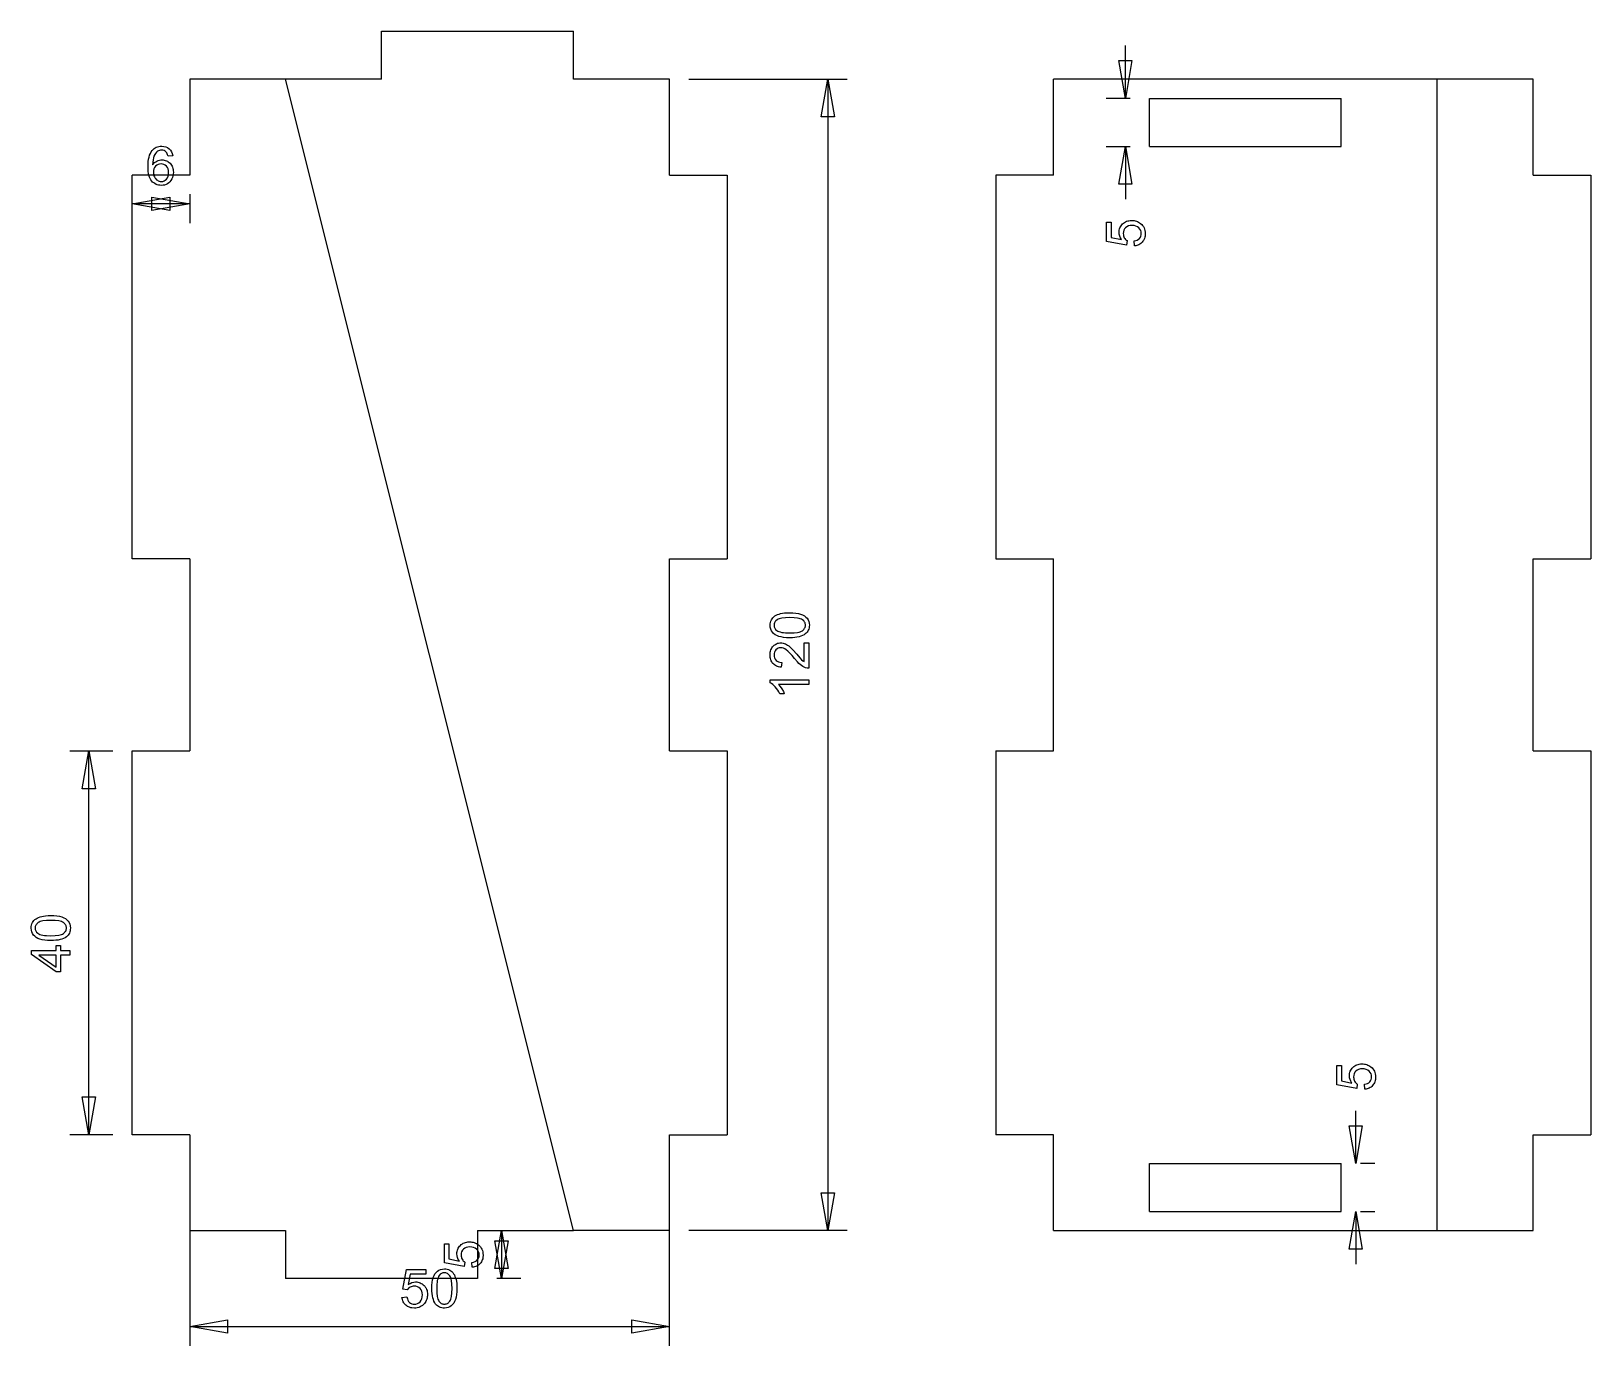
# Model space of a CAD drawing. Extents: x 3 to 166, y 8 to 145.
import ezdxf

# ---------------------------------------------------------------- set-up
doc = ezdxf.new("R2010")
doc.units = 0
doc.header["$LTSCALE"] = 10
doc.layers.add('Layer_1', color=7, linetype='CONTINUOUS')

msp = doc.modelspace()

# ---------------------------------------------------------------- linework, layer by layer
at = {"layer": 'Layer_1', "color": 7, "linetype": 'CONTINUOUS'}
for p, q in [((40, 140), (40, 145)), ((40, 145), (60, 145)), ((60, 140), (60, 145)), ((117.5, 138), (117.5, 143.5)), ((30, 140), (20, 140)), ((20, 140), (20, 130)), ((60, 20), (30, 140)), ((40, 140), (30, 140)), ((70, 140), (60, 140)), ((70, 130), (70, 140)), ((72, 140), (88.5, 140)), ((86.5, 140), (86.5, 20)), ((150, 140), (110, 140)), ((110, 130), (110, 140)), ((150, 20), (150, 140)), ((160, 140), (150, 140)), ((160, 130), (160, 140)), ((118, 138), (115.5, 138)), ((120, 133), (120, 138)), ((120, 138), (140, 138)), ((140, 133), (140, 138)), ((115.5, 133), (118, 133)), ((117.5, 133), (117.5, 127.5)), ((120, 133), (140, 133)), ((20, 130), (14, 130)), ((14, 90), (14, 130)), ((70, 130), (76, 130)), ((76, 130), (76, 90)), ((110, 130), (104, 130)), ((104, 130), (104, 90)), ((160, 130), (166, 130)), ((166, 130), (166, 90)), ((14, 125), (14, 128)), ((20, 127), (14, 127)), ((20, 128), (20, 125)), ((20, 90), (14, 90)), ((20, 90), (20, 70)), ((70, 70), (70, 90)), ((70, 90), (76, 90)), ((104, 90), (110, 90)), ((110, 70), (110, 90)), ((160, 70), (160, 90)), ((160, 90), (166, 90)), ((7.5, 70), (12, 70)), ((9.5, 30), (9.5, 70)), ((14, 70), (20, 70)), ((14, 30), (14, 70)), ((70, 70), (76, 70)), ((76, 70), (76, 30)), ((104, 70), (110, 70)), ((104, 70), (104, 30)), ((160, 70), (166, 70)), ((166, 70), (166, 30)), ((141.5, 27), (141.5, 32.5)), ((12, 30), (7.5, 30)), ((20, 30), (14, 30)), ((20, 30), (20, 20)), ((70, 20), (70, 30)), ((70, 30), (76, 30)), ((110, 30), (104, 30)), ((110, 20), (110, 30)), ((160, 20), (160, 30)), ((160, 30), (166, 30)), ((20, 28), (20, 8)), ((70, 8), (70, 28)), ((120, 22), (120, 27)), ((120, 27), (140, 27)), ((140, 22), (140, 27)), ((143.5, 27), (142, 27)), ((120, 22), (140, 22)), ((141.5, 22), (141.5, 16.5)), ((142, 22), (143.5, 22)), ((20, 20), (30, 20)), ((30, 20), (30, 16)), ((50, 20), (50, 16)), ((50, 20), (60, 20)), ((50, 20), (50, 15)), ((52, 20), (54.5, 20)), ((52.5, 20), (52.5, 15)), ((70, 20), (60, 20)), ((88.5, 20), (72, 20)), ((110, 20), (140, 20)), ((140, 20), (150, 20)), ((150, 20), (160, 20)), ((30, 16), (30, 15)), ((50, 15), (30, 15)), ((54.5, 15), (52, 15)), ((20, 10), (70, 10))]:
    msp.add_line(p, q, dxfattribs=at)
at = {"layer": 'Layer_1', "color": 7, "linetype": 'CONTINUOUS', "flags": 128}
for points in [[(117.5, 138), (116.81, 141.94), (118.19, 141.94), (117.5, 138)], [(86.5, 140), (87.19, 136.06), (85.81, 136.06), (86.5, 140)], [(18.23, 132.02), (17.74, 131.98), (17.7, 132.12), (17.66, 132.23), (17.61, 132.33), (17.55, 132.4), (17.45, 132.49), (17.33, 132.56), (17.2, 132.6), (17.06, 132.61), (16.95, 132.6), (16.84, 132.58), (16.74, 132.54), (16.65, 132.48), (16.54, 132.39), (16.44, 132.27), (16.36, 132.14), (16.28, 131.99), (16.22, 131.81), (16.18, 131.59), (16.16, 131.35), (16.14, 131.06), (16.24, 131.19), (16.34, 131.3), (16.46, 131.39), (16.58, 131.46), (16.71, 131.52), (16.84, 131.56), (16.98, 131.59), (17.12, 131.59), (17.24, 131.59), (17.35, 131.57), (17.46, 131.54), (17.57, 131.5), (17.67, 131.45), (17.77, 131.39), (17.86, 131.32), (17.95, 131.23), (18.03, 131.14), (18.1, 131.04), (18.16, 130.93), (18.21, 130.82), (18.25, 130.7), (18.28, 130.57), (18.29, 130.44), (18.3, 130.3), (18.29, 130.11), (18.26, 129.94), (18.21, 129.76), (18.14, 129.6), (18.05, 129.45), (17.94, 129.31), (17.82, 129.2), (17.69, 129.1), (17.54, 129.03), (17.39, 128.97), (17.22, 128.94), (17.05, 128.93), (16.9, 128.94), (16.75, 128.96), (16.62, 129), (16.49, 129.04), (16.37, 129.11), (16.25, 129.19), (16.14, 129.28), (16.04, 129.38), (15.95, 129.51), (15.87, 129.65), (15.81, 129.8), (15.75, 129.98), (15.71, 130.18), (15.68, 130.39), (15.66, 130.62), (15.66, 130.87), (15.66, 131.15), (15.68, 131.41), (15.72, 131.65), (15.76, 131.87), (15.82, 132.07), (15.9, 132.26), (15.98, 132.42), (16.08, 132.56), (16.18, 132.67), (16.29, 132.76), (16.4, 132.84), (16.52, 132.9), (16.65, 132.95), (16.79, 132.99), (16.94, 133.01), (17.09, 133.02), (17.32, 133), (17.52, 132.95), (17.7, 132.87), (17.86, 132.75), (18, 132.61), (18.11, 132.44), (18.18, 132.24), (18.23, 132.02)], [(117.5, 133), (118.19, 129.06), (116.81, 129.06), (117.5, 133)], [(16.22, 130.3), (16.23, 130.17), (16.25, 130.05), (16.28, 129.93), (16.33, 129.81), (16.39, 129.7), (16.46, 129.61), (16.54, 129.52), (16.63, 129.46), (16.73, 129.4), (16.83, 129.37), (16.93, 129.34), (17.04, 129.34), (17.19, 129.35), (17.33, 129.4), (17.45, 129.48), (17.57, 129.59), (17.67, 129.72), (17.74, 129.88), (17.78, 130.06), (17.8, 130.27), (17.78, 130.47), (17.74, 130.64), (17.67, 130.79), (17.57, 130.92), (17.46, 131.03), (17.32, 131.1), (17.18, 131.15), (17.02, 131.16), (16.86, 131.15), (16.71, 131.1), (16.58, 131.03), (16.45, 130.92), (16.35, 130.79), (16.28, 130.65), (16.24, 130.48), (16.22, 130.3)], [(14, 127), (17.94, 127.69), (17.94, 126.31), (14, 127)], [(20, 127), (16.06, 126.31), (16.06, 127.69), (20, 127)], [(118.45, 122.62), (118.41, 123.14), (118.59, 123.18), (118.74, 123.23), (118.87, 123.31), (118.97, 123.41), (119.06, 123.52), (119.12, 123.64), (119.15, 123.77), (119.16, 123.91), (119.15, 124.08), (119.1, 124.24), (119.01, 124.38), (118.9, 124.51), (118.75, 124.62), (118.59, 124.69), (118.4, 124.74), (118.19, 124.76), (117.99, 124.74), (117.81, 124.7), (117.66, 124.62), (117.52, 124.52), (117.42, 124.39), (117.34, 124.25), (117.3, 124.08), (117.28, 123.9), (117.29, 123.79), (117.31, 123.68), (117.34, 123.57), (117.39, 123.47), (117.45, 123.38), (117.51, 123.3), (117.59, 123.23), (117.67, 123.17), (117.61, 122.71), (115.55, 123.1), (115.55, 125.09), (116.02, 125.09), (116.02, 123.49), (117.1, 123.28), (116.99, 123.46), (116.91, 123.65), (116.86, 123.84), (116.85, 124.03), (116.85, 124.16), (116.87, 124.28), (116.9, 124.4), (116.94, 124.52), (116.99, 124.62), (117.05, 124.73), (117.13, 124.82), (117.21, 124.92), (117.3, 125), (117.41, 125.07), (117.51, 125.14), (117.63, 125.19), (117.75, 125.23), (117.87, 125.25), (118, 125.27), (118.14, 125.28), (118.28, 125.27), (118.41, 125.26), (118.53, 125.23), (118.65, 125.2), (118.77, 125.15), (118.88, 125.1), (118.98, 125.03), (119.08, 124.96), (119.2, 124.86), (119.3, 124.75), (119.38, 124.63), (119.45, 124.5), (119.5, 124.37), (119.54, 124.22), (119.56, 124.07), (119.57, 123.91), (119.55, 123.65), (119.53, 123.53), (119.49, 123.41), (119.45, 123.31), (119.4, 123.2), (119.33, 123.11), (119.26, 123.02), (119.18, 122.94), (119.1, 122.86), (119.01, 122.8), (118.91, 122.75), (118.8, 122.7), (118.69, 122.67), (118.58, 122.64), (118.45, 122.62)], [(82.53, 81.79), (82.19, 81.79), (81.89, 81.82), (81.62, 81.87), (81.39, 81.93), (81.18, 82.01), (81, 82.11), (80.85, 82.23), (80.72, 82.37), (80.62, 82.52), (80.54, 82.69), (80.5, 82.88), (80.48, 83.09), (80.49, 83.25), (80.52, 83.39), (80.56, 83.53), (80.61, 83.65), (80.69, 83.77), (80.77, 83.88), (80.87, 83.97), (80.99, 84.06), (81.12, 84.13), (81.26, 84.2), (81.41, 84.25), (81.58, 84.3), (81.77, 84.34), (81.99, 84.37), (82.25, 84.39), (82.53, 84.39), (82.86, 84.39), (83.16, 84.36), (83.43, 84.31), (83.66, 84.25), (83.87, 84.17), (84.05, 84.07), (84.2, 83.95), (84.33, 83.82), (84.44, 83.66), (84.51, 83.49), (84.55, 83.3), (84.57, 83.09), (84.56, 82.95), (84.54, 82.82), (84.51, 82.69), (84.46, 82.57), (84.41, 82.46), (84.33, 82.36), (84.25, 82.27), (84.15, 82.18), (84.02, 82.09), (83.86, 82.01), (83.69, 81.94), (83.5, 81.88), (83.28, 81.84), (83.05, 81.81), (82.8, 81.79), (82.53, 81.79)], [(82.53, 82.29), (82.98, 82.3), (83.35, 82.35), (83.5, 82.38), (83.63, 82.42), (83.75, 82.47), (83.84, 82.52), (83.98, 82.64), (84.04, 82.71), (84.08, 82.78), (84.12, 82.85), (84.14, 82.93), (84.16, 83.01), (84.16, 83.09), (84.16, 83.17), (84.14, 83.25), (84.12, 83.33), (84.08, 83.4), (84.04, 83.47), (83.98, 83.54), (83.84, 83.66), (83.74, 83.71), (83.63, 83.76), (83.5, 83.8), (83.35, 83.83), (82.98, 83.88), (82.53, 83.89), (82.07, 83.88), (81.71, 83.83), (81.55, 83.8), (81.42, 83.76), (81.31, 83.71), (81.21, 83.66), (81.07, 83.54), (81.02, 83.47), (80.97, 83.4), (80.94, 83.33), (80.91, 83.25), (80.9, 83.17), (80.89, 83.08), (80.91, 82.92), (80.96, 82.78), (81.05, 82.65), (81.18, 82.54), (81.28, 82.48), (81.4, 82.43), (81.54, 82.39), (81.7, 82.35), (81.88, 82.33), (82.07, 82.31), (82.53, 82.29)], [(84.03, 81.26), (84.5, 81.26), (84.5, 78.62), (84.33, 78.63), (84.16, 78.67), (84.02, 78.73), (83.89, 78.8), (83.76, 78.89), (83.63, 79), (83.49, 79.12), (83.34, 79.27), (83.02, 79.64), (82.77, 79.94), (82.54, 80.18), (82.34, 80.38), (82.17, 80.52), (82.02, 80.62), (81.87, 80.69), (81.72, 80.73), (81.58, 80.75), (81.44, 80.74), (81.31, 80.7), (81.2, 80.63), (81.09, 80.54), (81, 80.43), (80.94, 80.3), (80.9, 80.16), (80.89, 80), (80.9, 79.83), (80.94, 79.68), (81.01, 79.54), (81.1, 79.43), (81.22, 79.34), (81.36, 79.27), (81.51, 79.23), (81.69, 79.21), (81.64, 78.71), (81.5, 78.73), (81.37, 78.75), (81.25, 78.79), (81.14, 78.83), (81.04, 78.88), (80.94, 78.95), (80.86, 79.02), (80.78, 79.1), (80.71, 79.19), (80.65, 79.28), (80.6, 79.38), (80.56, 79.49), (80.53, 79.61), (80.5, 79.74), (80.48, 80.01), (80.49, 80.15), (80.5, 80.28), (80.53, 80.4), (80.56, 80.52), (80.61, 80.63), (80.66, 80.74), (80.73, 80.83), (80.8, 80.92), (80.89, 81), (80.97, 81.06), (81.06, 81.12), (81.16, 81.17), (81.26, 81.21), (81.37, 81.23), (81.48, 81.25), (81.59, 81.25), (81.71, 81.25), (81.83, 81.23), (81.95, 81.2), (82.07, 81.16), (82.18, 81.1), (82.3, 81.02), (82.43, 80.94), (82.55, 80.83), (82.86, 80.53), (83.26, 80.07), (83.57, 79.71), (83.76, 79.5), (83.89, 79.39), (84.03, 79.3), (84.03, 81.26)], [(84.5, 77.42), (84.5, 76.93), (81.37, 76.93), (81.54, 76.72), (81.71, 76.46), (81.86, 76.19), (81.96, 75.95), (81.49, 75.95), (81.39, 76.15), (81.27, 76.33), (81.15, 76.51), (81.02, 76.67), (80.88, 76.81), (80.75, 76.93), (80.61, 77.03), (80.48, 77.1), (80.48, 77.42), (84.5, 77.42)], [(9.5, 70), (10.19, 66.06), (8.81, 66.06), (9.5, 70)], [(5.53, 50.23), (5.19, 50.24), (4.89, 50.27), (4.62, 50.31), (4.39, 50.38), (4.18, 50.46), (4, 50.56), (3.85, 50.68), (3.72, 50.81), (3.62, 50.96), (3.54, 51.14), (3.5, 51.33), (3.48, 51.54), (3.49, 51.69), (3.52, 51.84), (3.56, 51.97), (3.61, 52.1), (3.69, 52.22), (3.77, 52.32), (3.87, 52.42), (3.99, 52.5), (4.12, 52.58), (4.26, 52.64), (4.41, 52.7), (4.58, 52.75), (4.77, 52.79), (4.99, 52.82), (5.25, 52.83), (5.53, 52.84), (5.86, 52.83), (6.16, 52.8), (6.43, 52.76), (6.66, 52.7), (6.87, 52.61), (7.05, 52.52), (7.2, 52.4), (7.33, 52.26), (7.44, 52.11), (7.51, 51.94), (7.55, 51.75), (7.57, 51.54), (7.56, 51.4), (7.54, 51.26), (7.51, 51.14), (7.46, 51.02), (7.41, 50.91), (7.33, 50.81), (7.25, 50.71), (7.15, 50.63), (7.02, 50.53), (6.86, 50.45), (6.69, 50.39), (6.5, 50.33), (6.28, 50.29), (6.05, 50.26), (5.8, 50.24), (5.53, 50.23)], [(5.53, 50.74), (5.98, 50.75), (6.35, 50.79), (6.5, 50.83), (6.63, 50.87), (6.75, 50.91), (6.84, 50.97), (6.98, 51.09), (7.04, 51.16), (7.08, 51.22), (7.12, 51.3), (7.14, 51.37), (7.16, 51.45), (7.16, 51.54), (7.16, 51.62), (7.14, 51.7), (7.12, 51.77), (7.08, 51.85), (7.04, 51.92), (6.98, 51.98), (6.84, 52.11), (6.74, 52.16), (6.63, 52.21), (6.5, 52.25), (6.35, 52.28), (5.98, 52.32), (5.53, 52.34), (5.07, 52.32), (4.71, 52.28), (4.55, 52.25), (4.42, 52.21), (4.31, 52.16), (4.21, 52.11), (4.07, 51.98), (4.02, 51.92), (3.97, 51.85), (3.94, 51.77), (3.91, 51.7), (3.9, 51.61), (3.89, 51.53), (3.91, 51.37), (3.96, 51.23), (4.05, 51.1), (4.18, 50.99), (4.28, 50.93), (4.4, 50.88), (4.54, 50.84), (4.7, 50.8), (4.88, 50.77), (5.07, 50.75), (5.53, 50.74)], [(7.5, 48.7), (6.54, 48.7), (6.54, 46.96), (6.09, 46.96), (3.5, 48.79), (3.5, 49.19), (6.09, 49.19), (6.09, 49.73), (6.54, 49.73), (6.54, 49.19), (7.5, 49.19), (7.5, 48.7)], [(6.09, 48.7), (4.29, 48.7), (6.09, 47.45), (6.09, 48.7)], [(142.45, 34.73), (142.41, 35.25), (142.59, 35.29), (142.74, 35.34), (142.87, 35.42), (142.97, 35.51), (143.06, 35.62), (143.12, 35.74), (143.15, 35.88), (143.16, 36.02), (143.15, 36.19), (143.1, 36.34), (143.01, 36.49), (142.9, 36.62), (142.75, 36.72), (142.59, 36.8), (142.4, 36.85), (142.19, 36.86), (141.99, 36.85), (141.81, 36.8), (141.66, 36.73), (141.52, 36.63), (141.42, 36.5), (141.34, 36.35), (141.3, 36.19), (141.28, 36.01), (141.29, 35.89), (141.31, 35.78), (141.34, 35.68), (141.39, 35.58), (141.45, 35.49), (141.51, 35.41), (141.59, 35.34), (141.67, 35.28), (141.61, 34.82), (139.55, 35.21), (139.55, 37.2), (140.02, 37.2), (140.02, 35.6), (141.1, 35.38), (140.99, 35.57), (140.91, 35.75), (140.86, 35.94), (140.85, 36.14), (140.85, 36.27), (140.87, 36.39), (140.9, 36.51), (140.94, 36.62), (140.99, 36.73), (141.05, 36.83), (141.13, 36.93), (141.21, 37.02), (141.3, 37.11), (141.41, 37.18), (141.51, 37.24), (141.63, 37.29), (141.75, 37.33), (141.87, 37.36), (142, 37.38), (142.14, 37.38), (142.28, 37.38), (142.41, 37.36), (142.53, 37.34), (142.65, 37.3), (142.77, 37.26), (142.88, 37.21), (142.98, 37.14), (143.08, 37.07), (143.2, 36.97), (143.3, 36.86), (143.38, 36.74), (143.45, 36.61), (143.5, 36.48), (143.54, 36.33), (143.56, 36.18), (143.57, 36.02), (143.55, 35.76), (143.53, 35.64), (143.49, 35.52), (143.45, 35.41), (143.4, 35.31), (143.33, 35.22), (143.26, 35.13), (143.18, 35.04), (143.1, 34.97), (143.01, 34.91), (142.91, 34.86), (142.8, 34.81), (142.69, 34.77), (142.58, 34.75), (142.45, 34.73)], [(9.5, 30), (8.81, 33.94), (10.19, 33.94), (9.5, 30)], [(141.5, 27), (140.81, 30.94), (142.19, 30.94), (141.5, 27)], [(86.5, 20), (85.81, 23.94), (87.19, 23.94), (86.5, 20)], [(141.5, 22), (142.19, 18.06), (140.81, 18.06), (141.5, 22)], [(52.5, 20), (53.19, 16.06), (51.81, 16.06), (52.5, 20)], [(49.45, 16.18), (49.41, 16.69), (49.59, 16.73), (49.74, 16.79), (49.87, 16.86), (49.97, 16.96), (50.06, 17.07), (50.12, 17.19), (50.15, 17.32), (50.16, 17.46), (50.15, 17.63), (50.1, 17.79), (50.01, 17.93), (49.9, 18.06), (49.75, 18.17), (49.59, 18.25), (49.4, 18.29), (49.19, 18.31), (48.99, 18.29), (48.81, 18.25), (48.66, 18.18), (48.52, 18.07), (48.42, 17.95), (48.34, 17.8), (48.3, 17.64), (48.28, 17.45), (48.29, 17.34), (48.31, 17.23), (48.34, 17.13), (48.39, 17.03), (48.45, 16.94), (48.51, 16.86), (48.59, 16.79), (48.67, 16.73), (48.61, 16.27), (46.55, 16.65), (46.55, 18.64), (47.02, 18.64), (47.02, 17.05), (48.1, 16.83), (47.99, 17.01), (47.91, 17.2), (47.86, 17.39), (47.85, 17.59), (47.85, 17.71), (47.87, 17.84), (47.9, 17.96), (47.94, 18.07), (47.99, 18.18), (48.05, 18.28), (48.13, 18.38), (48.21, 18.47), (48.3, 18.55), (48.41, 18.63), (48.51, 18.69), (48.63, 18.74), (48.75, 18.78), (48.87, 18.81), (49, 18.82), (49.14, 18.83), (49.28, 18.83), (49.41, 18.81), (49.53, 18.79), (49.65, 18.75), (49.77, 18.71), (49.88, 18.65), (49.98, 18.59), (50.08, 18.51), (50.2, 18.41), (50.3, 18.3), (50.38, 18.19), (50.45, 18.06), (50.5, 17.92), (50.54, 17.78), (50.56, 17.63), (50.57, 17.46), (50.55, 17.2), (50.53, 17.08), (50.49, 16.97), (50.45, 16.86), (50.4, 16.76), (50.33, 16.66), (50.26, 16.57), (50.18, 16.49), (50.1, 16.42), (50.01, 16.36), (49.91, 16.3), (49.8, 16.26), (49.69, 16.22), (49.58, 16.19), (49.45, 16.18)], [(52.5, 15), (51.81, 18.94), (53.19, 18.94), (52.5, 15)], [(42.12, 13.05), (42.64, 13.09), (42.68, 12.91), (42.73, 12.76), (42.81, 12.63), (42.91, 12.53), (43.02, 12.44), (43.14, 12.38), (43.27, 12.35), (43.41, 12.34), (43.58, 12.35), (43.74, 12.4), (43.88, 12.49), (44.01, 12.6), (44.12, 12.75), (44.19, 12.91), (44.24, 13.1), (44.26, 13.31), (44.24, 13.51), (44.2, 13.69), (44.12, 13.84), (44.02, 13.98), (43.89, 14.08), (43.75, 14.16), (43.58, 14.2), (43.4, 14.22), (43.29, 14.21), (43.18, 14.19), (43.07, 14.16), (42.97, 14.11), (42.88, 14.05), (42.8, 13.99), (42.73, 13.91), (42.67, 13.83), (42.21, 13.89), (42.6, 15.95), (44.59, 15.95), (44.59, 15.48), (42.99, 15.48), (42.78, 14.4), (42.96, 14.51), (43.15, 14.59), (43.34, 14.64), (43.53, 14.65), (43.66, 14.65), (43.78, 14.63), (43.9, 14.6), (44.02, 14.56), (44.12, 14.51), (44.23, 14.45), (44.32, 14.37), (44.42, 14.29), (44.5, 14.2), (44.57, 14.09), (44.64, 13.99), (44.69, 13.87), (44.73, 13.75), (44.75, 13.63), (44.77, 13.5), (44.78, 13.36), (44.77, 13.22), (44.76, 13.09), (44.73, 12.97), (44.7, 12.85), (44.65, 12.73), (44.6, 12.62), (44.53, 12.52), (44.46, 12.42), (44.36, 12.3), (44.25, 12.2), (44.13, 12.12), (44, 12.05), (43.87, 12), (43.72, 11.96), (43.57, 11.94), (43.41, 11.93), (43.15, 11.95), (43.03, 11.97), (42.91, 12.01), (42.81, 12.05), (42.7, 12.1), (42.61, 12.17), (42.52, 12.24), (42.44, 12.32), (42.36, 12.4), (42.3, 12.49), (42.25, 12.59), (42.2, 12.7), (42.17, 12.81), (42.14, 12.92), (42.12, 13.05)], [(45.23, 13.97), (45.24, 14.31), (45.27, 14.61), (45.31, 14.88), (45.38, 15.11), (45.46, 15.32), (45.56, 15.5), (45.68, 15.65), (45.81, 15.78), (45.96, 15.88), (46.14, 15.96), (46.33, 16), (46.54, 16.02), (46.69, 16.01), (46.84, 15.98), (46.97, 15.94), (47.1, 15.89), (47.22, 15.81), (47.32, 15.73), (47.42, 15.63), (47.5, 15.51), (47.58, 15.38), (47.64, 15.24), (47.7, 15.09), (47.75, 14.92), (47.79, 14.73), (47.82, 14.51), (47.83, 14.25), (47.84, 13.97), (47.83, 13.64), (47.8, 13.34), (47.76, 13.07), (47.7, 12.84), (47.61, 12.63), (47.52, 12.45), (47.4, 12.3), (47.26, 12.17), (47.11, 12.06), (46.94, 11.99), (46.75, 11.95), (46.54, 11.93), (46.4, 11.94), (46.26, 11.96), (46.14, 11.99), (46.02, 12.04), (45.91, 12.09), (45.81, 12.17), (45.71, 12.25), (45.63, 12.35), (45.53, 12.48), (45.45, 12.64), (45.39, 12.81), (45.33, 13), (45.29, 13.22), (45.26, 13.45), (45.24, 13.7), (45.23, 13.97)], [(45.74, 13.97), (45.75, 13.52), (45.79, 13.15), (45.83, 13), (45.87, 12.87), (45.91, 12.75), (45.97, 12.66), (46.09, 12.52), (46.16, 12.46), (46.22, 12.42), (46.3, 12.38), (46.37, 12.36), (46.45, 12.34), (46.54, 12.34), (46.62, 12.34), (46.7, 12.36), (46.77, 12.38), (46.85, 12.42), (46.92, 12.46), (46.98, 12.52), (47.11, 12.66), (47.16, 12.76), (47.21, 12.87), (47.25, 13), (47.28, 13.15), (47.32, 13.52), (47.34, 13.97), (47.32, 14.43), (47.28, 14.79), (47.25, 14.95), (47.21, 15.08), (47.16, 15.19), (47.11, 15.29), (46.98, 15.43), (46.92, 15.48), (46.85, 15.53), (46.77, 15.56), (46.7, 15.59), (46.61, 15.6), (46.53, 15.61), (46.37, 15.59), (46.23, 15.54), (46.1, 15.45), (45.99, 15.32), (45.93, 15.22), (45.88, 15.1), (45.84, 14.96), (45.8, 14.8), (45.77, 14.62), (45.75, 14.43), (45.74, 13.97)], [(20, 10), (23.94, 10.69), (23.94, 9.31), (20, 10)], [(70, 10), (66.06, 9.31), (66.06, 10.69), (70, 10)]]:
    msp.add_lwpolyline(points, close=True, dxfattribs=at)

doc.saveas('drawing.dxf')
